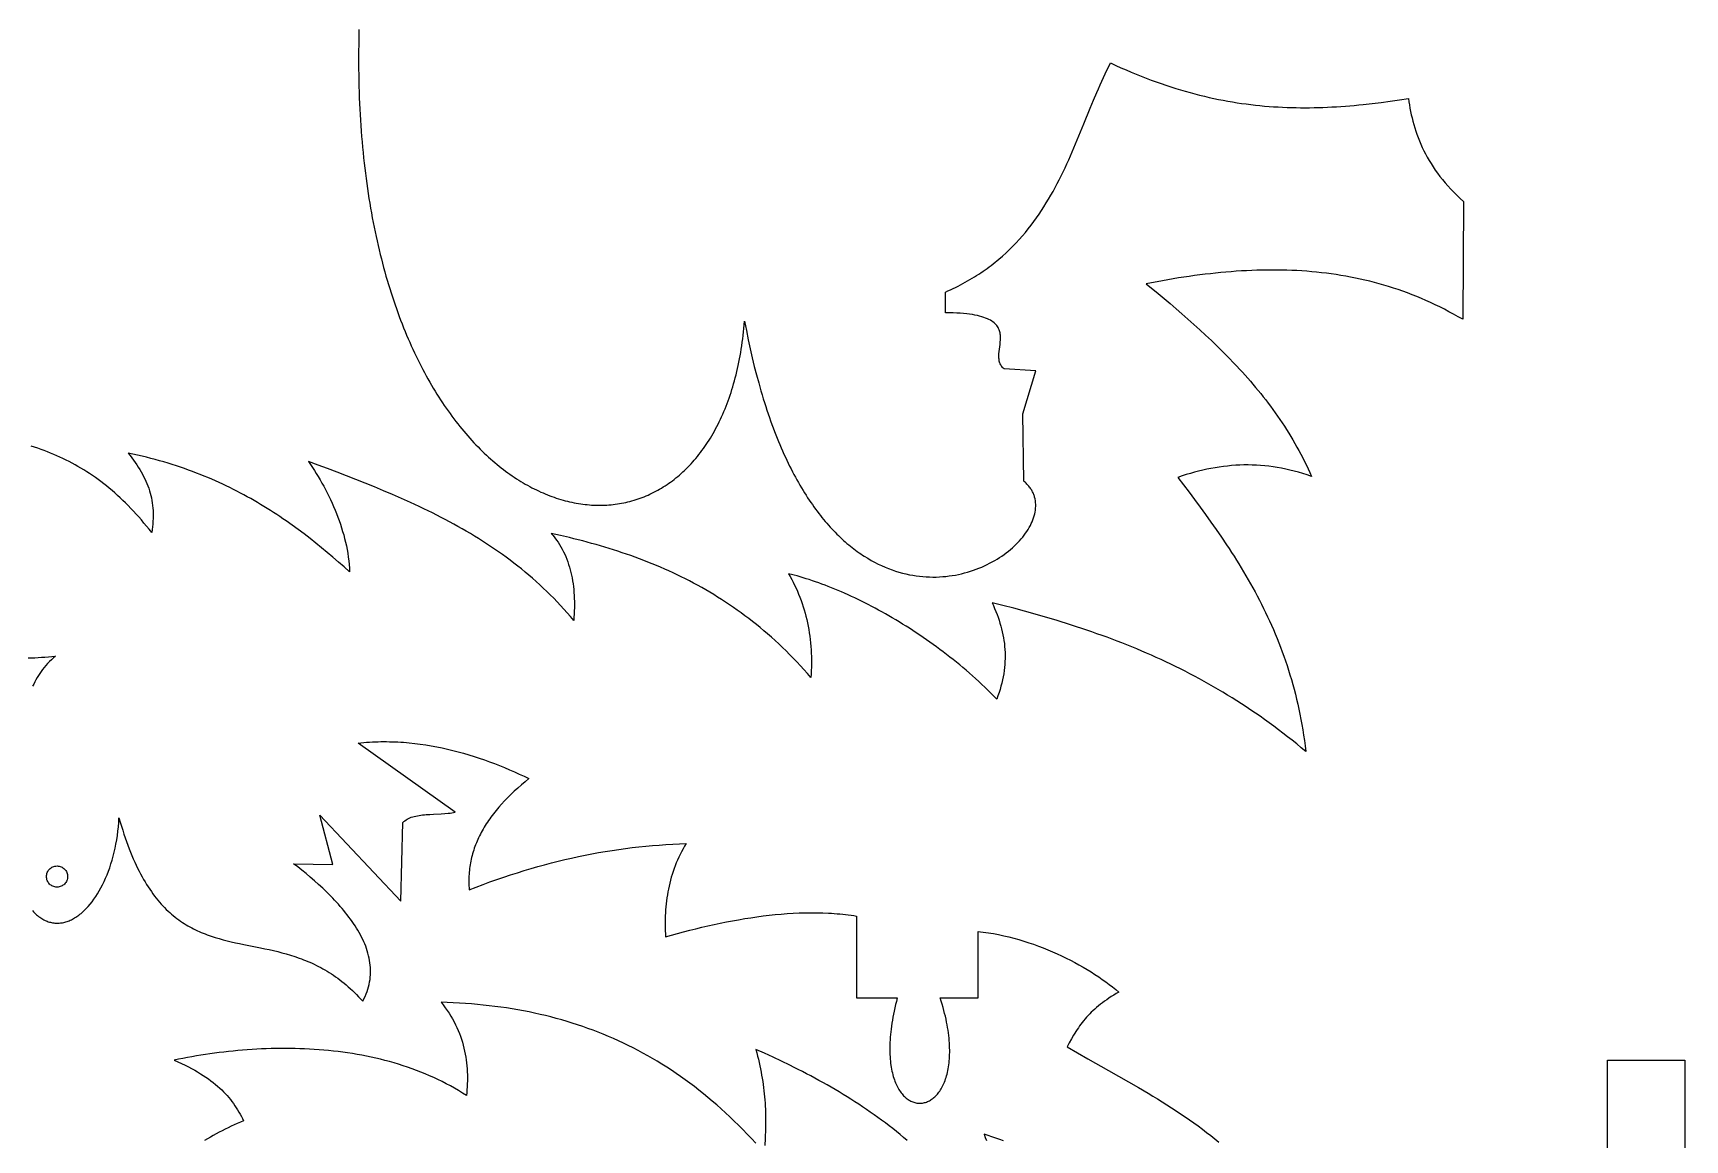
# Model space of a CAD drawing. Extents: x 2 to 372, y 3 to 246.
# Drawn here: x 192.9 to 278.8, y 122.2 to 179.8 of the extents above; entities that cross this region are included whole.
import ezdxf

# ---------------------------------------------------------------- set-up
doc = ezdxf.new("R2010")
doc.units = 0
doc.layers.add('Default_Layer', color=1, linetype='CONTINUOUS')
doc.layers.add('Vetor', color=1, linetype='CONTINUOUS')

msp = doc.modelspace()

# ---------------------------------------------------------------- linework, layer by layer
at = {"layer": 'Default_Layer'}
msp.add_lwpolyline([(193.566, 135.942), (193.568, 135.999), (193.577, 136.053), (193.59, 136.106), (193.609, 136.156), (193.632, 136.205), (193.66, 136.25), (193.691, 136.292), (193.727, 136.331), (193.766, 136.367), (193.808, 136.398), (193.853, 136.426), (193.902, 136.449), (193.952, 136.468), (194.005, 136.481), (194.059, 136.49), (194.116, 136.492), (194.172, 136.49), (194.226, 136.481), (194.279, 136.468), (194.33, 136.449), (194.378, 136.426), (194.423, 136.398), (194.466, 136.367), (194.505, 136.331), (194.54, 136.292), (194.572, 136.25), (194.599, 136.205), (194.622, 136.156), (194.641, 136.106), (194.654, 136.053), (194.663, 135.999), (194.666, 135.942), (194.663, 135.886), (194.654, 135.832), (194.641, 135.779), (194.622, 135.728), (194.599, 135.68), (194.572, 135.635), (194.54, 135.593), (194.505, 135.553), (194.466, 135.518), (194.423, 135.486), (194.378, 135.459), (194.33, 135.436), (194.279, 135.417), (194.226, 135.404), (194.172, 135.395), (194.116, 135.392), (194.059, 135.395), (194.005, 135.404), (193.952, 135.417), (193.902, 135.436), (193.853, 135.459), (193.808, 135.486), (193.766, 135.518), (193.727, 135.553), (193.691, 135.593), (193.66, 135.635), (193.632, 135.68), (193.609, 135.728), (193.59, 135.779), (193.577, 135.832), (193.568, 135.886), (193.566, 135.942)], close=True, dxfattribs=at)
at = {"layer": 'Vetor'}
for points in [[(209.814, 179.983), (209.812, 179.743), (209.808, 179.501), (209.803, 179.185), (209.799, 178.872), (209.797, 178.56), (209.797, 178.251), (209.799, 177.944), (209.802, 177.639), (209.808, 177.336), (209.815, 177.035), (209.823, 176.736), (209.834, 176.44), (209.846, 176.145), (209.859, 175.853), (209.875, 175.563), (209.892, 175.275), (209.91, 174.989), (209.931, 174.705), (209.953, 174.423), (209.976, 174.144), (210.001, 173.866), (210.028, 173.591), (210.056, 173.317), (210.085, 173.046), (210.116, 172.777), (210.149, 172.51), (210.183, 172.245), (210.219, 171.982), (210.256, 171.722), (210.295, 171.463), (210.335, 171.207), (210.376, 170.952), (210.419, 170.7), (210.463, 170.45), (210.509, 170.202), (210.556, 169.956), (210.604, 169.712), (210.654, 169.47), (210.705, 169.23), (210.757, 168.993), (210.811, 168.757), (210.866, 168.523), (210.922, 168.292), (210.979, 168.063), (211.038, 167.835), (211.098, 167.61), (211.159, 167.387), (211.221, 167.166), (211.285, 166.947), (211.35, 166.73), (211.416, 166.516), (211.483, 166.303), (211.551, 166.092), (211.62, 165.884), (211.691, 165.677), (211.762, 165.473), (211.835, 165.27), (211.908, 165.07), (211.983, 164.872), (212.059, 164.676), (212.136, 164.481), (212.214, 164.289), (212.292, 164.099), (212.372, 163.911), (212.453, 163.725), (212.535, 163.542), (212.618, 163.36), (212.701, 163.18), (212.786, 163.002), (212.871, 162.827), (212.958, 162.653), (213.045, 162.482), (213.133, 162.312), (213.222, 162.145), (213.312, 161.979), (213.403, 161.816), (213.494, 161.654), (213.587, 161.495), (213.68, 161.338), (213.774, 161.183), (213.868, 161.029), (213.964, 160.878), (214.06, 160.729), (214.156, 160.582), (214.254, 160.437), (214.352, 160.294), (214.451, 160.153), (214.551, 160.014), (214.651, 159.877), (214.752, 159.742), (214.853, 159.609), (214.955, 159.478), (215.058, 159.35), (215.161, 159.223), (215.265, 159.098), (215.369, 158.975), (215.474, 158.854), (215.58, 158.736), (215.686, 158.619), (215.792, 158.504), (215.899, 158.391), (216.007, 158.281), (216.115, 158.172), (216.223, 158.065), (216.332, 157.961), (216.441, 157.858), (216.551, 157.757), (216.661, 157.658), (216.771, 157.562), (216.882, 157.467), (216.993, 157.374), (217.105, 157.284), (217.216, 157.195), (217.329, 157.108), (217.441, 157.024), (217.554, 156.941), (217.667, 156.86), (217.78, 156.781), (217.893, 156.705), (218.007, 156.63), (218.121, 156.557), (218.235, 156.486), (218.35, 156.418), (218.464, 156.351), (218.579, 156.286), (218.694, 156.223), (218.809, 156.162), (218.924, 156.103), (219.039, 156.046), (219.154, 155.991), (219.27, 155.938), (219.385, 155.887), (219.5, 155.838), (219.616, 155.791), (219.732, 155.746), (219.847, 155.703), (219.963, 155.662), (220.078, 155.623), (220.194, 155.586), (220.309, 155.55), (220.425, 155.517), (220.54, 155.486), (220.656, 155.456), (220.771, 155.429), (220.886, 155.403), (221.001, 155.38), (221.116, 155.358), (221.231, 155.339), (221.345, 155.321), (221.46, 155.305), (221.574, 155.292), (221.688, 155.28), (221.802, 155.27), (221.915, 155.262), (222.028, 155.256), (222.142, 155.252), (222.254, 155.25), (222.367, 155.25), (222.479, 155.252), (222.591, 155.255), (222.703, 155.261), (222.814, 155.269), (222.925, 155.278), (223.035, 155.29), (223.145, 155.303), (223.255, 155.318), (223.365, 155.336), (223.474, 155.355), (223.582, 155.376), (223.69, 155.399), (223.798, 155.424), (223.905, 155.451), (224.012, 155.48), (224.118, 155.51), (224.223, 155.543), (224.328, 155.578), (224.433, 155.614), (224.537, 155.652), (224.641, 155.693), (224.743, 155.735), (224.846, 155.779), (224.947, 155.825), (225.048, 155.873), (225.149, 155.923), (225.249, 155.975), (225.348, 156.028), (225.446, 156.084), (225.544, 156.142), (225.641, 156.201), (225.737, 156.262), (225.833, 156.325), (225.928, 156.391), (226.022, 156.458), (226.115, 156.526), (226.208, 156.597), (226.3, 156.67), (226.391, 156.745), (226.481, 156.821), (226.57, 156.899), (226.658, 156.98), (226.746, 157.062), (226.833, 157.146), (226.918, 157.232), (227.003, 157.319), (227.087, 157.409), (227.17, 157.501), (227.253, 157.594), (227.334, 157.689), (227.414, 157.787), (227.493, 157.886), (227.571, 157.987), (227.648, 158.089), (227.725, 158.194), (227.8, 158.301), (227.874, 158.409), (227.947, 158.519), (228.019, 158.631), (228.089, 158.745), (228.159, 158.861), (228.228, 158.979), (228.295, 159.099), (228.361, 159.22), (228.426, 159.344), (228.49, 159.469), (228.553, 159.596), (228.615, 159.725), (228.675, 159.856), (228.734, 159.988), (228.792, 160.123), (228.849, 160.259), (228.904, 160.397), (228.958, 160.537), (229.011, 160.679), (229.062, 160.823), (229.112, 160.968), (229.161, 161.116), (229.209, 161.265), (229.255, 161.416), (229.299, 161.569), (229.343, 161.724), (229.385, 161.88), (229.425, 162.039), (229.464, 162.199), (229.502, 162.361), (229.538, 162.525), (229.572, 162.691), (229.606, 162.859), (229.637, 163.028), (229.667, 163.199), (229.696, 163.372), (229.723, 163.547), (229.749, 163.724), (229.773, 163.903), (229.795, 164.083), (229.816, 164.265), (229.835, 164.449), (229.852, 164.635), (229.868, 164.823), (229.962, 164.33), (230.059, 163.849), (230.161, 163.379), (230.265, 162.92), (230.373, 162.472), (230.485, 162.035), (230.6, 161.608), (230.718, 161.192), (230.778, 160.988), (230.839, 160.787), (230.901, 160.588), (230.964, 160.392), (231.027, 160.198), (231.091, 160.007), (231.156, 159.819), (231.222, 159.633), (231.288, 159.449), (231.355, 159.268), (231.423, 159.09), (231.491, 158.914), (231.56, 158.74), (231.629, 158.569), (231.7, 158.401), (231.771, 158.234), (231.842, 158.071), (231.914, 157.909), (231.987, 157.75), (232.061, 157.594), (232.135, 157.439), (232.209, 157.288), (232.284, 157.138), (232.36, 156.991), (232.436, 156.846), (232.513, 156.703), (232.59, 156.563), (232.668, 156.425), (232.746, 156.289), (232.825, 156.155), (232.905, 156.024), (232.984, 155.895), (233.065, 155.768), (233.145, 155.643), (233.226, 155.52), (233.308, 155.4), (233.39, 155.281), (233.472, 155.165), (233.555, 155.051), (233.638, 154.939), (233.722, 154.829), (233.806, 154.721), (233.89, 154.616), (233.975, 154.512), (234.06, 154.41), (234.145, 154.31), (234.231, 154.213), (234.317, 154.117), (234.403, 154.023), (234.49, 153.932), (234.577, 153.842), (234.664, 153.754), (234.752, 153.668), (234.839, 153.584), (234.927, 153.502), (235.015, 153.422), (235.104, 153.344), (235.192, 153.267), (235.281, 153.193), (235.37, 153.12), (235.459, 153.049), (235.548, 152.98), (235.638, 152.912), (235.727, 152.847), (235.817, 152.783), (235.907, 152.721), (235.997, 152.661), (236.087, 152.602), (236.268, 152.49), (236.448, 152.384), (236.63, 152.286), (236.811, 152.193), (236.992, 152.108), (237.173, 152.028), (237.354, 151.955), (237.535, 151.888), (237.716, 151.826), (237.896, 151.771), (238.076, 151.721), (238.256, 151.677), (238.435, 151.639), (238.613, 151.606), (238.79, 151.578), (238.967, 151.556), (239.142, 151.538), (239.317, 151.526), (239.491, 151.519), (239.663, 151.516), (239.834, 151.518), (240.004, 151.525), (240.173, 151.536), (240.34, 151.551), (240.505, 151.571), (240.669, 151.594), (240.831, 151.622), (240.991, 151.654), (241.149, 151.69), (241.306, 151.729), (241.46, 151.772), (241.612, 151.818), (241.762, 151.868), (241.91, 151.921), (242.055, 151.977), (242.198, 152.036), (242.338, 152.098), (242.476, 152.163), (242.61, 152.231), (242.742, 152.301), (242.872, 152.374), (242.998, 152.45), (243.121, 152.527), (243.241, 152.607), (243.358, 152.689), (243.472, 152.773), (243.582, 152.858), (243.689, 152.946), (243.792, 153.035), (243.892, 153.126), (243.988, 153.218), (244.08, 153.311), (244.168, 153.406), (244.253, 153.502), (244.333, 153.598), (244.409, 153.696), (244.481, 153.794), (244.549, 153.893), (244.613, 153.993), (244.672, 154.093), (244.726, 154.194), (244.776, 154.295), (244.822, 154.395), (244.862, 154.496), (244.898, 154.597), (244.929, 154.698), (244.955, 154.798), (244.975, 154.898), (244.991, 154.997), (245.001, 155.096), (245.006, 155.194), (245.006, 155.292), (245, 155.388), (244.988, 155.483), (244.971, 155.577), (244.948, 155.67), (244.935, 155.716), (244.92, 155.761), (244.903, 155.807), (244.885, 155.851), (244.865, 155.896), (244.844, 155.94), (244.822, 155.983), (244.798, 156.026), (244.772, 156.069), (244.745, 156.111), (244.716, 156.153), (244.686, 156.194), (244.654, 156.235), (244.621, 156.275), (244.586, 156.315), (244.549, 156.354), (244.511, 156.392), (244.471, 156.43), (244.429, 156.468), (244.386, 156.505), (244.338, 160.007), (245.017, 162.245), (243.367, 162.342), (243.321, 162.38), (243.28, 162.42), (243.244, 162.462), (243.212, 162.506), (243.185, 162.551), (243.161, 162.597), (243.142, 162.646), (243.126, 162.695), (243.113, 162.746), (243.103, 162.798), (243.097, 162.851), (243.092, 162.905), (243.09, 162.96), (243.09, 163.016), (243.092, 163.073), (243.096, 163.131), (243.107, 163.248), (243.121, 163.368), (243.151, 163.611), (243.164, 163.732), (243.172, 163.854), (243.173, 163.914), (243.173, 163.975), (243.171, 164.034), (243.166, 164.093), (243.159, 164.152), (243.149, 164.21), (243.136, 164.267), (243.119, 164.324), (243.099, 164.379), (243.076, 164.434), (243.048, 164.487), (243.015, 164.54), (242.978, 164.591), (242.937, 164.641), (242.89, 164.69), (242.838, 164.737), (242.781, 164.782), (242.717, 164.827), (242.648, 164.869), (242.572, 164.91), (242.49, 164.949), (242.401, 164.986), (242.305, 165.021), (242.202, 165.054), (242.091, 165.084), (241.973, 165.113), (241.846, 165.139), (241.712, 165.163), (241.568, 165.185), (241.417, 165.204), (241.256, 165.22), (241.085, 165.234), (240.906, 165.245), (240.716, 165.253), (240.517, 165.259), (240.308, 165.261), (240.308, 166.331), (240.443, 166.391), (240.577, 166.453), (240.709, 166.516), (240.839, 166.579), (240.967, 166.644), (241.094, 166.71), (241.219, 166.776), (241.342, 166.844), (241.463, 166.912), (241.583, 166.982), (241.7, 167.052), (241.817, 167.123), (241.931, 167.195), (242.044, 167.268), (242.156, 167.342), (242.265, 167.417), (242.373, 167.492), (242.48, 167.569), (242.585, 167.646), (242.689, 167.724), (242.791, 167.803), (242.891, 167.883), (242.99, 167.963), (243.088, 168.044), (243.279, 168.209), (243.464, 168.376), (243.644, 168.547), (243.819, 168.719), (243.988, 168.895), (244.153, 169.073), (244.313, 169.253), (244.468, 169.436), (244.618, 169.621), (244.764, 169.808), (244.906, 169.997), (245.044, 170.188), (245.178, 170.381), (245.308, 170.575), (245.434, 170.771), (245.557, 170.969), (245.677, 171.168), (245.793, 171.368), (245.906, 171.569), (246.017, 171.772), (246.124, 171.976), (246.229, 172.18), (246.332, 172.385), (246.432, 172.592), (246.53, 172.798), (246.626, 173.005), (246.721, 173.213), (246.813, 173.421), (246.993, 173.837), (247.169, 174.254), (247.34, 174.669), (247.509, 175.084), (247.843, 175.904), (248.01, 176.309), (248.18, 176.71), (248.266, 176.908), (248.353, 177.105), (248.44, 177.3), (248.53, 177.493), (248.62, 177.685), (248.712, 177.875), (248.806, 178.063), (248.902, 178.249), (249.17, 178.124), (249.437, 178.003), (249.703, 177.886), (249.967, 177.773), (250.23, 177.664), (250.491, 177.559), (250.751, 177.457), (251.009, 177.359), (251.266, 177.265), (251.522, 177.175), (251.777, 177.088), (252.031, 177.005), (252.283, 176.925), (252.534, 176.848), (252.784, 176.775), (253.034, 176.706), (253.282, 176.64), (253.529, 176.577), (253.775, 176.517), (254.02, 176.46), (254.264, 176.407), (254.508, 176.356), (254.75, 176.309), (254.992, 176.264), (255.233, 176.223), (255.473, 176.184), (255.713, 176.149), (255.952, 176.116), (256.19, 176.086), (256.428, 176.058), (256.665, 176.033), (256.901, 176.011), (257.137, 175.992), (257.373, 175.974), (257.608, 175.96), (257.843, 175.948), (258.077, 175.938), (258.311, 175.93), (258.545, 175.925), (258.779, 175.922), (259.012, 175.921), (259.245, 175.923), (259.478, 175.926), (259.711, 175.932), (259.944, 175.939), (260.176, 175.949), (260.409, 175.96), (260.641, 175.973), (260.874, 175.988), (261.107, 176.005), (261.34, 176.024), (261.573, 176.044), (261.806, 176.066), (262.039, 176.089), (262.506, 176.141), (262.975, 176.198), (263.445, 176.26), (263.917, 176.328), (264.391, 176.4), (264.413, 176.233), (264.439, 176.065), (264.468, 175.896), (264.5, 175.728), (264.535, 175.558), (264.574, 175.389), (264.617, 175.219), (264.663, 175.049), (264.713, 174.879), (264.768, 174.709), (264.826, 174.538), (264.889, 174.368), (264.956, 174.198), (265.028, 174.028), (265.105, 173.858), (265.186, 173.688), (265.272, 173.519), (265.364, 173.35), (265.46, 173.181), (265.563, 173.013), (265.67, 172.846), (265.783, 172.679), (265.902, 172.512), (266.027, 172.346), (266.158, 172.181), (266.295, 172.017), (266.439, 171.853), (266.589, 171.69), (266.745, 171.529), (266.909, 171.368), (267.079, 171.208), (267.256, 171.05), (267.207, 164.92), (266.97, 165.056), (266.733, 165.189), (266.495, 165.316), (266.257, 165.44), (266.018, 165.56), (265.779, 165.676), (265.539, 165.788), (265.299, 165.896), (265.058, 165.999), (264.817, 166.099), (264.575, 166.196), (264.333, 166.288), (264.09, 166.377), (263.847, 166.462), (263.603, 166.543), (263.358, 166.621), (263.113, 166.694), (262.867, 166.765), (262.621, 166.832), (262.374, 166.895), (262.127, 166.955), (261.878, 167.011), (261.63, 167.064), (261.38, 167.114), (261.13, 167.16), (260.879, 167.203), (260.628, 167.243), (260.375, 167.28), (260.122, 167.313), (259.869, 167.344), (259.614, 167.371), (259.359, 167.395), (259.103, 167.416), (258.847, 167.434), (258.589, 167.449), (258.331, 167.462), (258.072, 167.471), (257.813, 167.477), (257.552, 167.481), (257.291, 167.482), (257.028, 167.48), (256.765, 167.476), (256.502, 167.469), (256.237, 167.459), (255.971, 167.447), (255.705, 167.432), (255.437, 167.414), (255.169, 167.394), (254.9, 167.372), (254.63, 167.347), (254.359, 167.32), (254.087, 167.291), (253.814, 167.259), (253.54, 167.225), (253.265, 167.189), (252.99, 167.15), (252.713, 167.11), (252.435, 167.067), (252.156, 167.022), (251.876, 166.975), (251.596, 166.927), (251.314, 166.876), (251.031, 166.823), (250.747, 166.769), (251.368, 166.256), (251.679, 165.996), (251.99, 165.734), (252.302, 165.468), (252.612, 165.2), (252.922, 164.928), (253.23, 164.653), (253.537, 164.375), (253.841, 164.094), (254.144, 163.809), (254.443, 163.52), (254.74, 163.227), (255.033, 162.93), (255.323, 162.629), (255.466, 162.477), (255.608, 162.324), (255.75, 162.169), (255.89, 162.014), (256.028, 161.858), (256.166, 161.7), (256.302, 161.541), (256.437, 161.381), (256.571, 161.22), (256.703, 161.057), (256.834, 160.893), (256.963, 160.729), (257.091, 160.562), (257.217, 160.395), (257.341, 160.226), (257.464, 160.056), (257.585, 159.884), (257.705, 159.711), (257.822, 159.537), (257.938, 159.362), (258.052, 159.185), (258.164, 159.006), (258.274, 158.826), (258.382, 158.645), (258.488, 158.462), (258.591, 158.278), (258.693, 158.092), (258.793, 157.905), (258.89, 157.716), (258.985, 157.525), (259.078, 157.333), (259.168, 157.14), (259.256, 156.945), (259.341, 156.748), (259.116, 156.826), (258.891, 156.898), (258.668, 156.964), (258.445, 157.025), (258.224, 157.081), (258.003, 157.131), (257.783, 157.175), (257.564, 157.215), (257.346, 157.249), (257.128, 157.277), (256.911, 157.301), (256.695, 157.32), (256.479, 157.333), (256.263, 157.342), (256.048, 157.345), (255.833, 157.344), (255.619, 157.338), (255.404, 157.327), (255.19, 157.311), (254.976, 157.29), (254.762, 157.265), (254.548, 157.236), (254.334, 157.201), (254.12, 157.163), (253.906, 157.12), (253.691, 157.072), (253.477, 157.021), (253.262, 156.965), (253.046, 156.905), (252.831, 156.84), (252.614, 156.772), (252.398, 156.699), (252.691, 156.313), (252.982, 155.928), (253.27, 155.542), (253.556, 155.155), (253.838, 154.767), (254.117, 154.378), (254.391, 153.987), (254.662, 153.594), (254.928, 153.199), (255.059, 153), (255.189, 152.8), (255.317, 152.599), (255.444, 152.398), (255.57, 152.195), (255.695, 151.991), (255.818, 151.787), (255.939, 151.581), (256.059, 151.374), (256.177, 151.166), (256.294, 150.957), (256.409, 150.746), (256.523, 150.534), (256.634, 150.321), (256.744, 150.106), (256.852, 149.889), (256.958, 149.671), (257.063, 149.452), (257.165, 149.231), (257.265, 149.008), (257.364, 148.783), (257.46, 148.556), (257.554, 148.328), (257.646, 148.098), (257.736, 147.866), (257.824, 147.631), (257.909, 147.395), (257.992, 147.157), (258.073, 146.916), (258.152, 146.673), (258.228, 146.428), (258.301, 146.181), (258.372, 145.931), (258.441, 145.679), (258.506, 145.424), (258.57, 145.167), (258.63, 144.907), (258.688, 144.645), (258.744, 144.38), (258.796, 144.112), (258.846, 143.842), (258.892, 143.569), (258.936, 143.292), (258.977, 143.013), (259.015, 142.731), (259.05, 142.446), (258.813, 142.643), (258.576, 142.837), (258.339, 143.027), (258.101, 143.214), (257.863, 143.398), (257.625, 143.579), (257.387, 143.757), (257.148, 143.932), (256.909, 144.104), (256.669, 144.273), (256.429, 144.439), (256.189, 144.602), (255.949, 144.763), (255.707, 144.921), (255.466, 145.076), (255.224, 145.228), (254.981, 145.378), (254.738, 145.525), (254.495, 145.67), (254.251, 145.812), (254.006, 145.951), (253.761, 146.089), (253.515, 146.223), (253.269, 146.356), (253.022, 146.486), (252.775, 146.614), (252.526, 146.739), (252.277, 146.863), (252.028, 146.984), (251.778, 147.103), (251.527, 147.22), (251.275, 147.335), (251.023, 147.448), (250.769, 147.559), (250.515, 147.668), (250.261, 147.776), (250.005, 147.881), (249.748, 147.985), (249.491, 148.087), (249.233, 148.187), (248.974, 148.285), (248.714, 148.382), (248.453, 148.477), (248.192, 148.571), (247.929, 148.663), (247.665, 148.754), (247.401, 148.843), (247.135, 148.931), (246.868, 149.018), (246.601, 149.103), (246.332, 149.187), (246.062, 149.27), (245.519, 149.432), (244.972, 149.589), (244.42, 149.742), (243.863, 149.892), (243.302, 150.038), (242.735, 150.181), (242.805, 150.029), (242.871, 149.877), (242.934, 149.726), (242.993, 149.574), (243.048, 149.423), (243.1, 149.272), (243.148, 149.121), (243.192, 148.969), (243.232, 148.818), (243.269, 148.666), (243.301, 148.514), (243.33, 148.362), (243.354, 148.209), (243.375, 148.056), (243.391, 147.903), (243.403, 147.749), (243.411, 147.594), (243.414, 147.439), (243.413, 147.283), (243.408, 147.126), (243.398, 146.969), (243.383, 146.811), (243.364, 146.652), (243.341, 146.491), (243.312, 146.33), (243.279, 146.168), (243.241, 146.005), (243.199, 145.841), (243.151, 145.675), (243.098, 145.508), (243.041, 145.34), (242.978, 145.17), (242.826, 145.326), (242.673, 145.481), (242.517, 145.634), (242.361, 145.786), (242.202, 145.936), (242.042, 146.085), (241.881, 146.232), (241.718, 146.378), (241.554, 146.523), (241.389, 146.666), (241.222, 146.807), (241.055, 146.947), (240.886, 147.085), (240.716, 147.222), (240.545, 147.357), (240.374, 147.491), (240.201, 147.623), (240.028, 147.753), (239.853, 147.882), (239.679, 148.009), (239.503, 148.134), (239.327, 148.258), (239.15, 148.38), (238.973, 148.5), (238.796, 148.618), (238.618, 148.735), (238.44, 148.85), (238.261, 148.963), (238.083, 149.074), (237.904, 149.183), (237.725, 149.291), (237.546, 149.396), (237.367, 149.5), (237.188, 149.602), (237.01, 149.702), (236.832, 149.8), (236.653, 149.896), (236.476, 149.99), (236.298, 150.082), (236.121, 150.172), (235.945, 150.26), (235.769, 150.346), (235.593, 150.43), (235.419, 150.512), (235.245, 150.592), (235.071, 150.67), (234.899, 150.745), (234.728, 150.819), (234.557, 150.89), (234.387, 150.959), (234.219, 151.026), (234.052, 151.091), (233.885, 151.153), (233.72, 151.213), (233.557, 151.271), (233.394, 151.327), (233.233, 151.38), (233.074, 151.431), (232.916, 151.48), (232.759, 151.527), (232.605, 151.571), (232.451, 151.613), (232.3, 151.652), (232.15, 151.689), (232.235, 151.542), (232.317, 151.393), (232.396, 151.242), (232.471, 151.09), (232.544, 150.935), (232.613, 150.779), (232.679, 150.621), (232.742, 150.462), (232.802, 150.301), (232.859, 150.139), (232.912, 149.975), (232.963, 149.809), (233.01, 149.643), (233.055, 149.475), (233.096, 149.305), (233.134, 149.135), (233.168, 148.963), (233.2, 148.791), (233.229, 148.617), (233.254, 148.442), (233.277, 148.267), (233.296, 148.09), (233.312, 147.913), (233.325, 147.735), (233.335, 147.556), (233.341, 147.377), (233.345, 147.197), (233.345, 147.016), (233.343, 146.835), (233.337, 146.653), (233.328, 146.471), (233.316, 146.289), (233.134, 146.498), (232.951, 146.703), (232.767, 146.904), (232.582, 147.102), (232.396, 147.296), (232.209, 147.486), (232.021, 147.673), (231.832, 147.856), (231.641, 148.036), (231.45, 148.212), (231.258, 148.386), (231.065, 148.555), (230.871, 148.722), (230.676, 148.885), (230.48, 149.045), (230.283, 149.202), (230.085, 149.355), (229.886, 149.506), (229.686, 149.654), (229.485, 149.798), (229.283, 149.94), (229.08, 150.078), (228.877, 150.214), (228.672, 150.347), (228.467, 150.477), (228.26, 150.604), (228.053, 150.729), (227.845, 150.85), (227.636, 150.97), (227.426, 151.086), (227.215, 151.2), (227.004, 151.312), (226.791, 151.421), (226.578, 151.527), (226.364, 151.631), (226.149, 151.733), (225.933, 151.832), (225.716, 151.93), (225.499, 152.024), (225.28, 152.117), (225.061, 152.207), (224.842, 152.296), (224.621, 152.382), (224.4, 152.466), (224.177, 152.548), (223.954, 152.629), (223.731, 152.707), (223.506, 152.783), (223.281, 152.858), (223.055, 152.93), (222.828, 153.001), (222.601, 153.071), (222.373, 153.138), (222.144, 153.204), (221.914, 153.268), (221.684, 153.331), (221.453, 153.392), (221.221, 153.452), (220.989, 153.51), (220.756, 153.567), (220.288, 153.676), (219.818, 153.781), (219.911, 153.67), (220, 153.557), (220.085, 153.442), (220.166, 153.325), (220.243, 153.205), (220.316, 153.084), (220.385, 152.96), (220.45, 152.834), (220.512, 152.706), (220.569, 152.576), (220.623, 152.445), (220.673, 152.311), (220.719, 152.175), (220.762, 152.037), (220.801, 151.897), (220.837, 151.756), (220.87, 151.612), (220.899, 151.467), (220.925, 151.32), (220.947, 151.171), (220.966, 151.02), (220.983, 150.868), (220.996, 150.714), (221.006, 150.559), (221.013, 150.401), (221.017, 150.242), (221.018, 150.082), (221.016, 149.92), (221.012, 149.756), (221.005, 149.591), (220.995, 149.425), (220.983, 149.257), (220.814, 149.457), (220.644, 149.654), (220.471, 149.848), (220.297, 150.038), (220.121, 150.226), (219.943, 150.41), (219.763, 150.591), (219.582, 150.769), (219.398, 150.944), (219.213, 151.116), (219.027, 151.285), (218.838, 151.452), (218.648, 151.615), (218.456, 151.776), (218.263, 151.935), (218.068, 152.09), (217.871, 152.243), (217.673, 152.394), (217.473, 152.542), (217.272, 152.687), (217.069, 152.831), (216.865, 152.972), (216.659, 153.11), (216.452, 153.247), (216.243, 153.381), (216.033, 153.514), (215.821, 153.644), (215.609, 153.772), (215.394, 153.899), (215.179, 154.023), (214.962, 154.146), (214.743, 154.267), (214.524, 154.386), (214.303, 154.504), (214.081, 154.62), (213.858, 154.734), (213.633, 154.847), (213.408, 154.959), (213.181, 155.069), (212.953, 155.178), (212.724, 155.285), (212.494, 155.391), (212.031, 155.6), (211.563, 155.805), (211.091, 156.006), (210.616, 156.204), (210.137, 156.398), (209.654, 156.59), (209.168, 156.78), (208.679, 156.968), (208.186, 157.155), (207.691, 157.341), (207.193, 157.526), (207.296, 157.373), (207.398, 157.217), (207.498, 157.059), (207.598, 156.898), (207.696, 156.736), (207.792, 156.571), (207.887, 156.404), (207.98, 156.235), (208.071, 156.064), (208.16, 155.891), (208.247, 155.717), (208.331, 155.54), (208.414, 155.363), (208.493, 155.183), (208.57, 155.002), (208.644, 154.82), (208.715, 154.637), (208.783, 154.452), (208.847, 154.266), (208.908, 154.08), (208.966, 153.892), (209.02, 153.703), (209.07, 153.514), (209.116, 153.324), (209.159, 153.133), (209.197, 152.942), (209.23, 152.75), (209.26, 152.557), (209.284, 152.365), (209.304, 152.172), (209.32, 151.979), (209.33, 151.786), (209.042, 152.042), (208.753, 152.295), (208.462, 152.546), (208.168, 152.794), (207.872, 153.039), (207.573, 153.281), (207.271, 153.519), (206.965, 153.755), (206.655, 153.986), (206.342, 154.214), (206.024, 154.439), (205.863, 154.549), (205.701, 154.659), (205.538, 154.767), (205.374, 154.875), (205.208, 154.981), (205.041, 155.086), (204.873, 155.19), (204.703, 155.293), (204.532, 155.395), (204.359, 155.495), (204.185, 155.595), (204.009, 155.693), (203.831, 155.79), (203.652, 155.885), (203.471, 155.98), (203.289, 156.073), (203.104, 156.164), (202.918, 156.254), (202.73, 156.343), (202.541, 156.431), (202.349, 156.517), (202.156, 156.602), (201.96, 156.685), (201.763, 156.767), (201.563, 156.847), (201.361, 156.926), (201.157, 157.003), (200.952, 157.079), (200.743, 157.153), (200.533, 157.225), (200.321, 157.296), (200.106, 157.366), (199.888, 157.433), (199.669, 157.499), (199.447, 157.563), (199.222, 157.626), (198.995, 157.687), (198.766, 157.746), (198.534, 157.803), (198.299, 157.859), (198.062, 157.912), (197.822, 157.964), (197.917, 157.84), (198.009, 157.716), (198.098, 157.593), (198.183, 157.471), (198.264, 157.349), (198.342, 157.228), (198.417, 157.106), (198.487, 156.985), (198.555, 156.864), (198.618, 156.742), (198.678, 156.621), (198.734, 156.499), (198.786, 156.377), (198.835, 156.254), (198.88, 156.13), (198.921, 156.006), (198.958, 155.881), (198.991, 155.755), (199.021, 155.628), (199.046, 155.499), (199.067, 155.37), (199.085, 155.239), (199.099, 155.106), (199.108, 154.972), (199.114, 154.837), (199.115, 154.699), (199.112, 154.559), (199.105, 154.418), (199.094, 154.274), (199.079, 154.128), (199.06, 153.98), (199.036, 153.829), (198.903, 153.998), (198.769, 154.164), (198.635, 154.326), (198.501, 154.485), (198.365, 154.64), (198.23, 154.792), (198.093, 154.941), (197.956, 155.086), (197.818, 155.228), (197.68, 155.367), (197.541, 155.503), (197.401, 155.635), (197.261, 155.765), (197.119, 155.891), (196.977, 156.014), (196.834, 156.134), (196.691, 156.252), (196.546, 156.366), (196.401, 156.477), (196.254, 156.586), (196.107, 156.692), (195.959, 156.794), (195.81, 156.895), (195.66, 156.992), (195.509, 157.087), (195.357, 157.179), (195.204, 157.268), (195.05, 157.355), (194.895, 157.44), (194.739, 157.522), (194.582, 157.601), (194.423, 157.678), (194.264, 157.753), (194.103, 157.825), (193.941, 157.895), (193.778, 157.963), (193.614, 158.028), (193.448, 158.091), (193.282, 158.152), (193.114, 158.211), (192.944, 158.268), (192.774, 158.323)], [(192.61, 147.308), (192.954, 147.323), (193.128, 147.332), (193.305, 147.342), (193.483, 147.354), (193.664, 147.369), (193.848, 147.387), (194.035, 147.408), (193.926, 147.313), (193.821, 147.216), (193.721, 147.118), (193.626, 147.019), (193.535, 146.918), (193.449, 146.816), (193.367, 146.712), (193.288, 146.607), (193.214, 146.501), (193.144, 146.393), (193.078, 146.284), (193.015, 146.174), (192.956, 146.063), (192.901, 145.951), (192.848, 145.838)], [(192.842, 134.168), (192.894, 134.112), (192.946, 134.058), (192.999, 134.007), (193.052, 133.958), (193.106, 133.912), (193.16, 133.869), (193.214, 133.828), (193.269, 133.79), (193.324, 133.755), (193.379, 133.722), (193.435, 133.691), (193.491, 133.663), (193.547, 133.638), (193.603, 133.615), (193.66, 133.595), (193.716, 133.577), (193.773, 133.561), (193.83, 133.548), (193.888, 133.537), (193.945, 133.528), (194.002, 133.522), (194.06, 133.519), (194.117, 133.517), (194.175, 133.518), (194.232, 133.521), (194.29, 133.526), (194.348, 133.534), (194.405, 133.543), (194.463, 133.555), (194.52, 133.569), (194.578, 133.585), (194.635, 133.604), (194.692, 133.624), (194.749, 133.647), (194.806, 133.671), (194.863, 133.698), (194.919, 133.726), (194.976, 133.757), (195.032, 133.79), (195.088, 133.824), (195.143, 133.861), (195.199, 133.899), (195.254, 133.94), (195.308, 133.982), (195.363, 134.026), (195.417, 134.072), (195.471, 134.12), (195.524, 134.169), (195.577, 134.221), (195.629, 134.274), (195.681, 134.329), (195.733, 134.386), (195.835, 134.504), (195.934, 134.629), (196.032, 134.761), (196.127, 134.899), (196.22, 135.043), (196.31, 135.194), (196.398, 135.35), (196.482, 135.512), (196.564, 135.679), (196.642, 135.852), (196.717, 136.031), (196.788, 136.214), (196.856, 136.402), (196.92, 136.595), (196.98, 136.793), (197.037, 136.996), (197.089, 137.202), (197.136, 137.413), (197.179, 137.628), (197.218, 137.847), (197.252, 138.069), (197.281, 138.295), (197.305, 138.524), (197.323, 138.757), (197.337, 138.993), (197.399, 138.774), (197.463, 138.56), (197.528, 138.351), (197.594, 138.148), (197.66, 137.95), (197.728, 137.756), (197.797, 137.568), (197.866, 137.384), (197.937, 137.205), (198.009, 137.031), (198.081, 136.861), (198.154, 136.696), (198.229, 136.535), (198.304, 136.379), (198.38, 136.227), (198.457, 136.079), (198.534, 135.935), (198.613, 135.796), (198.693, 135.66), (198.773, 135.529), (198.854, 135.401), (198.936, 135.278), (199.019, 135.158), (199.102, 135.041), (199.186, 134.929), (199.271, 134.819), (199.357, 134.714), (199.444, 134.612), (199.531, 134.513), (199.619, 134.417), (199.708, 134.325), (199.797, 134.235), (199.887, 134.149), (199.978, 134.066), (200.069, 133.985), (200.161, 133.908), (200.254, 133.833), (200.347, 133.761), (200.441, 133.691), (200.536, 133.624), (200.631, 133.56), (200.727, 133.498), (200.823, 133.438), (200.92, 133.381), (201.018, 133.326), (201.116, 133.272), (201.215, 133.221), (201.314, 133.172), (201.413, 133.125), (201.514, 133.08), (201.614, 133.037), (201.715, 132.995), (201.817, 132.955), (201.919, 132.916), (202.022, 132.879), (202.125, 132.844), (202.332, 132.776), (202.541, 132.714), (202.751, 132.656), (202.963, 132.602), (203.176, 132.551), (203.391, 132.502), (203.607, 132.456), (203.824, 132.411), (204.261, 132.323), (204.701, 132.234), (204.922, 132.188), (205.144, 132.14), (205.367, 132.089), (205.59, 132.036), (205.813, 131.979), (206.036, 131.917), (206.26, 131.851), (206.484, 131.78), (206.708, 131.703), (206.82, 131.662), (206.932, 131.619), (207.043, 131.575), (207.155, 131.529), (207.267, 131.481), (207.379, 131.431), (207.49, 131.378), (207.602, 131.324), (207.713, 131.268), (207.824, 131.209), (207.935, 131.148), (208.046, 131.085), (208.157, 131.019), (208.268, 130.951), (208.379, 130.88), (208.489, 130.807), (208.599, 130.73), (208.709, 130.651), (208.819, 130.569), (208.928, 130.485), (209.038, 130.397), (209.147, 130.306), (209.256, 130.212), (209.364, 130.114), (209.472, 130.013), (209.58, 129.909), (209.688, 129.802), (209.796, 129.691), (209.903, 129.576), (210.009, 129.458), (210.075, 129.584), (210.135, 129.709), (210.189, 129.835), (210.237, 129.96), (210.279, 130.086), (210.315, 130.211), (210.346, 130.336), (210.371, 130.462), (210.391, 130.587), (210.405, 130.712), (210.414, 130.837), (210.419, 130.961), (210.418, 131.086), (210.413, 131.21), (210.403, 131.334), (210.388, 131.458), (210.369, 131.581), (210.345, 131.704), (210.317, 131.827), (210.285, 131.949), (210.249, 132.071), (210.209, 132.193), (210.165, 132.314), (210.117, 132.435), (210.066, 132.555), (210.011, 132.674), (209.953, 132.794), (209.891, 132.912), (209.827, 133.03), (209.759, 133.147), (209.688, 133.264), (209.615, 133.38), (209.539, 133.496), (209.46, 133.61), (209.378, 133.724), (209.294, 133.837), (209.208, 133.95), (209.12, 134.061), (209.03, 134.172), (208.937, 134.282), (208.843, 134.391), (208.747, 134.5), (208.649, 134.607), (208.55, 134.713), (208.45, 134.819), (208.348, 134.923), (208.245, 135.027), (208.141, 135.129), (207.93, 135.331), (207.715, 135.528), (207.499, 135.721), (207.282, 135.909), (207.064, 136.092), (206.846, 136.269), (206.63, 136.442), (206.416, 136.609), (208.456, 136.56), (207.776, 139.138), (212, 134.663), (212.097, 138.749), (212.122, 138.775), (212.148, 138.8), (212.175, 138.824), (212.203, 138.847), (212.262, 138.889), (212.326, 138.928), (212.392, 138.963), (212.463, 138.994), (212.536, 139.022), (212.613, 139.047), (212.693, 139.069), (212.775, 139.089), (212.859, 139.106), (212.946, 139.121), (213.035, 139.134), (213.125, 139.145), (213.218, 139.155), (213.311, 139.163), (213.501, 139.176), (213.694, 139.186), (214.082, 139.205), (214.273, 139.217), (214.46, 139.233), (214.552, 139.243), (214.642, 139.255), (214.73, 139.269), (214.816, 139.284), (209.767, 142.884), (209.916, 142.899), (210.066, 142.913), (210.215, 142.924), (210.364, 142.934), (210.513, 142.942), (210.662, 142.948), (210.811, 142.953), (210.959, 142.956), (211.107, 142.957), (211.254, 142.957), (211.402, 142.955), (211.549, 142.951), (211.696, 142.946), (211.842, 142.939), (211.989, 142.93), (212.134, 142.921), (212.28, 142.909), (212.425, 142.896), (212.715, 142.866), (213.003, 142.83), (213.29, 142.789), (213.576, 142.742), (213.86, 142.69), (214.142, 142.632), (214.423, 142.57), (214.702, 142.503), (214.98, 142.432), (215.255, 142.356), (215.529, 142.275), (215.801, 142.191), (216.071, 142.103), (216.339, 142.011), (216.605, 141.915), (216.869, 141.815), (217.13, 141.713), (217.39, 141.607), (217.647, 141.498), (217.902, 141.386), (218.154, 141.272), (218.404, 141.155), (218.652, 141.036), (218.453, 140.873), (218.26, 140.709), (218.074, 140.545), (217.893, 140.38), (217.719, 140.214), (217.551, 140.047), (217.389, 139.88), (217.233, 139.711), (217.084, 139.542), (216.942, 139.372), (216.806, 139.2), (216.676, 139.027), (216.614, 138.94), (216.553, 138.853), (216.494, 138.766), (216.437, 138.678), (216.381, 138.59), (216.327, 138.501), (216.275, 138.413), (216.224, 138.324), (216.176, 138.234), (216.128, 138.144), (216.083, 138.054), (216.039, 137.963), (215.997, 137.872), (215.957, 137.781), (215.919, 137.689), (215.882, 137.597), (215.847, 137.505), (215.814, 137.412), (215.783, 137.318), (215.753, 137.224), (215.725, 137.13), (215.699, 137.035), (215.675, 136.94), (215.652, 136.844), (215.632, 136.748), (215.613, 136.652), (215.596, 136.555), (215.581, 136.457), (215.568, 136.359), (215.556, 136.261), (215.547, 136.162), (215.539, 136.062), (215.533, 135.962), (215.529, 135.862), (215.527, 135.76), (215.527, 135.659), (215.528, 135.557), (215.532, 135.454), (215.537, 135.351), (215.545, 135.247), (215.906, 135.388), (216.266, 135.525), (216.625, 135.658), (216.984, 135.785), (217.341, 135.909), (217.697, 136.028), (218.053, 136.143), (218.408, 136.253), (218.762, 136.359), (219.115, 136.46), (219.468, 136.558), (219.821, 136.651), (220.172, 136.74), (220.524, 136.824), (220.875, 136.905), (221.225, 136.981), (221.576, 137.053), (221.926, 137.121), (222.276, 137.185), (222.626, 137.245), (222.975, 137.301), (223.325, 137.352), (223.675, 137.4), (224.025, 137.444), (224.375, 137.484), (224.725, 137.52), (225.075, 137.553), (225.426, 137.581), (225.777, 137.606), (226.129, 137.626), (226.481, 137.643), (226.833, 137.657), (226.747, 137.516), (226.665, 137.375), (226.587, 137.232), (226.513, 137.088), (226.443, 136.943), (226.376, 136.797), (226.314, 136.65), (226.255, 136.502), (226.199, 136.353), (226.147, 136.204), (226.099, 136.054), (226.054, 135.903), (226.012, 135.751), (225.974, 135.599), (225.938, 135.446), (225.906, 135.293), (225.877, 135.139), (225.851, 134.985), (225.828, 134.83), (225.807, 134.676), (225.79, 134.521), (225.775, 134.365), (225.762, 134.21), (225.753, 134.055), (225.746, 133.899), (225.741, 133.744), (225.739, 133.588), (225.739, 133.433), (225.741, 133.278), (225.745, 133.123), (225.752, 132.968), (225.76, 132.814), (226.072, 132.901), (226.384, 132.986), (226.698, 133.069), (227.013, 133.15), (227.329, 133.229), (227.646, 133.305), (227.964, 133.378), (228.282, 133.448), (228.601, 133.516), (228.92, 133.58), (229.238, 133.641), (229.557, 133.698), (229.876, 133.752), (230.194, 133.802), (230.512, 133.848), (230.829, 133.89), (231.146, 133.928), (231.461, 133.962), (231.776, 133.991), (232.089, 134.015), (232.4, 134.034), (232.71, 134.049), (233.019, 134.058), (233.325, 134.062), (233.63, 134.061), (233.932, 134.054), (234.232, 134.041), (234.381, 134.033), (234.529, 134.023), (234.677, 134.011), (234.824, 133.998), (234.971, 133.984), (235.116, 133.967), (235.261, 133.95), (235.406, 133.93), (235.549, 133.909), (235.692, 133.887), (235.692, 129.626), (237.807, 129.626), (237.761, 129.451), (237.718, 129.28), (237.679, 129.111), (237.642, 128.945), (237.609, 128.782), (237.578, 128.622), (237.55, 128.465), (237.525, 128.311), (237.503, 128.159), (237.483, 128.011), (237.466, 127.865), (237.451, 127.722), (237.439, 127.582), (237.43, 127.445), (237.423, 127.311), (237.418, 127.179), (237.416, 127.051), (237.416, 126.925), (237.418, 126.802), (237.422, 126.682), (237.429, 126.565), (237.437, 126.451), (237.448, 126.339), (237.46, 126.23), (237.475, 126.124), (237.491, 126.021), (237.51, 125.921), (237.53, 125.823), (237.551, 125.729), (237.575, 125.637), (237.6, 125.548), (237.627, 125.462), (237.655, 125.378), (237.685, 125.297), (237.716, 125.219), (237.748, 125.144), (237.782, 125.072), (237.817, 125.002), (237.854, 124.935), (237.891, 124.871), (237.93, 124.81), (237.97, 124.752), (238.011, 124.696), (238.053, 124.643), (238.096, 124.592), (238.139, 124.545), (238.184, 124.5), (238.229, 124.458), (238.276, 124.418), (238.322, 124.382), (238.37, 124.348), (238.418, 124.317), (238.466, 124.288), (238.516, 124.262), (238.565, 124.239), (238.615, 124.219), (238.665, 124.201), (238.716, 124.186), (238.767, 124.174), (238.818, 124.165), (238.869, 124.158), (238.92, 124.153), (238.972, 124.152), (239.023, 124.153), (239.074, 124.157), (239.125, 124.163), (239.177, 124.173), (239.227, 124.184), (239.278, 124.199), (239.328, 124.216), (239.378, 124.236), (239.428, 124.258), (239.477, 124.283), (239.526, 124.311), (239.574, 124.341), (239.621, 124.374), (239.668, 124.41), (239.714, 124.448), (239.76, 124.489), (239.804, 124.533), (239.848, 124.579), (239.891, 124.627), (239.933, 124.679), (239.974, 124.733), (240.014, 124.789), (240.053, 124.848), (240.091, 124.91), (240.127, 124.974), (240.162, 125.041), (240.196, 125.11), (240.229, 125.182), (240.26, 125.257), (240.29, 125.334), (240.318, 125.414), (240.345, 125.496), (240.37, 125.581), (240.394, 125.669), (240.416, 125.758), (240.436, 125.851), (240.455, 125.946), (240.471, 126.044), (240.486, 126.144), (240.499, 126.246), (240.509, 126.352), (240.518, 126.459), (240.525, 126.57), (240.529, 126.682), (240.532, 126.798), (240.532, 126.915), (240.529, 127.036), (240.525, 127.159), (240.518, 127.284), (240.509, 127.412), (240.497, 127.542), (240.483, 127.675), (240.466, 127.81), (240.446, 127.948), (240.424, 128.088), (240.399, 128.231), (240.372, 128.376), (240.341, 128.524), (240.308, 128.674), (240.271, 128.826), (240.232, 128.981), (240.19, 129.139), (240.144, 129.299), (240.096, 129.461), (240.044, 129.626), (242.006, 129.626), (242.006, 133.09), (242.14, 133.074), (242.275, 133.057), (242.409, 133.038), (242.543, 133.018), (242.677, 132.996), (242.81, 132.972), (243.076, 132.921), (243.341, 132.865), (243.604, 132.802), (243.866, 132.735), (244.126, 132.662), (244.384, 132.585), (244.64, 132.503), (244.893, 132.417), (245.144, 132.326), (245.392, 132.231), (245.637, 132.133), (245.878, 132.03), (246.117, 131.925), (246.352, 131.816), (246.583, 131.704), (246.811, 131.589), (247.034, 131.472), (247.254, 131.352), (247.468, 131.23), (247.678, 131.106), (247.884, 130.98), (248.084, 130.853), (248.279, 130.724), (248.469, 130.594), (248.654, 130.463), (248.832, 130.331), (249.005, 130.199), (249.171, 130.066), (249.332, 129.932), (249.195, 129.855), (249.064, 129.777), (248.937, 129.698), (248.815, 129.619), (248.697, 129.539), (248.583, 129.459), (248.474, 129.379), (248.369, 129.297), (248.267, 129.216), (248.169, 129.133), (248.074, 129.05), (247.983, 128.966), (247.896, 128.881), (247.811, 128.796), (247.729, 128.709), (247.65, 128.622), (247.573, 128.534), (247.499, 128.445), (247.427, 128.355), (247.358, 128.264), (247.29, 128.172), (247.224, 128.079), (247.16, 127.985), (247.097, 127.889), (247.036, 127.793), (246.976, 127.695), (246.86, 127.496), (246.746, 127.292), (246.634, 127.082), (247.181, 126.771), (247.723, 126.466), (248.79, 125.864), (249.315, 125.567), (249.832, 125.27), (250.343, 124.973), (250.846, 124.675), (251.094, 124.525), (251.34, 124.375), (251.584, 124.224), (251.826, 124.071), (252.065, 123.918), (252.303, 123.764), (252.537, 123.608), (252.77, 123.451), (252.999, 123.292), (253.226, 123.132), (253.451, 122.97), (253.673, 122.806), (253.892, 122.64), (254.108, 122.471), (254.321, 122.301), (254.531, 122.128)], [(230.448, 122.084), (230.227, 122.32), (230.005, 122.553), (229.781, 122.781), (229.557, 123.005), (229.332, 123.225), (229.106, 123.441), (228.879, 123.652), (228.65, 123.859), (228.421, 124.062), (228.19, 124.261), (227.958, 124.456), (227.725, 124.647), (227.491, 124.833), (227.256, 125.016), (227.019, 125.194), (226.781, 125.369), (226.542, 125.539), (226.302, 125.706), (226.06, 125.868), (225.817, 126.027), (225.572, 126.182), (225.326, 126.333), (225.079, 126.48), (224.83, 126.623), (224.579, 126.762), (224.328, 126.898), (224.074, 127.029), (223.82, 127.157), (223.563, 127.282), (223.305, 127.402), (223.046, 127.519), (222.784, 127.632), (222.522, 127.741), (222.257, 127.847), (221.991, 127.949), (221.723, 128.048), (221.453, 128.142), (221.182, 128.234), (220.909, 128.322), (220.634, 128.406), (220.357, 128.487), (220.078, 128.564), (219.798, 128.638), (219.515, 128.708), (219.231, 128.775), (218.945, 128.839), (218.657, 128.899), (218.367, 128.956), (218.074, 129.009), (217.78, 129.059), (217.484, 129.106), (217.186, 129.15), (216.885, 129.19), (216.583, 129.227), (216.278, 129.261), (215.971, 129.291), (215.662, 129.319), (215.351, 129.343), (215.038, 129.364), (214.722, 129.382), (214.404, 129.397), (214.084, 129.409), (214.197, 129.266), (214.304, 129.123), (214.407, 128.978), (214.503, 128.832), (214.594, 128.685), (214.681, 128.537), (214.762, 128.388), (214.838, 128.239), (214.909, 128.089), (214.975, 127.938), (215.036, 127.786), (215.093, 127.634), (215.145, 127.481), (215.193, 127.328), (215.237, 127.174), (215.276, 127.02), (215.311, 126.866), (215.342, 126.711), (215.369, 126.556), (215.392, 126.402), (215.412, 126.247), (215.427, 126.092), (215.439, 125.937), (215.448, 125.782), (215.453, 125.627), (215.455, 125.473), (215.453, 125.318), (215.449, 125.164), (215.441, 125.011), (215.431, 124.858), (215.418, 124.705), (215.402, 124.553), (215.197, 124.684), (214.99, 124.81), (214.781, 124.933), (214.57, 125.052), (214.356, 125.166), (214.14, 125.277), (213.922, 125.384), (213.702, 125.487), (213.48, 125.586), (213.256, 125.682), (213.03, 125.774), (212.803, 125.862), (212.574, 125.946), (212.343, 126.027), (212.111, 126.105), (211.877, 126.178), (211.642, 126.249), (211.405, 126.316), (211.167, 126.379), (210.928, 126.44), (210.688, 126.496), (210.447, 126.55), (210.204, 126.601), (209.961, 126.648), (209.717, 126.692), (209.472, 126.733), (209.226, 126.771), (208.979, 126.806), (208.732, 126.838), (208.485, 126.867), (208.236, 126.893), (207.988, 126.916), (207.739, 126.936), (207.49, 126.954), (207.24, 126.969), (206.991, 126.981), (206.741, 126.991), (206.491, 126.998), (206.242, 127.002), (205.992, 127.004), (205.743, 127.003), (205.494, 127), (205.245, 126.994), (204.996, 126.986), (204.748, 126.976), (204.501, 126.964), (204.254, 126.949), (204.008, 126.932), (203.762, 126.913), (203.517, 126.891), (203.274, 126.868), (203.031, 126.842), (202.789, 126.815), (202.548, 126.785), (202.308, 126.754), (202.069, 126.721), (201.832, 126.686), (201.595, 126.649), (201.361, 126.61), (201.127, 126.57), (200.895, 126.527), (200.665, 126.484), (200.437, 126.438), (200.21, 126.391), (200.404, 126.306), (200.59, 126.219), (200.77, 126.133), (200.944, 126.045), (201.111, 125.957), (201.272, 125.869), (201.426, 125.78), (201.575, 125.69), (201.718, 125.6), (201.855, 125.508), (201.987, 125.416), (202.114, 125.324), (202.236, 125.23), (202.353, 125.135), (202.465, 125.04), (202.573, 124.943), (202.676, 124.846), (202.775, 124.747), (202.87, 124.648), (202.961, 124.547), (203.049, 124.445), (203.133, 124.342), (203.213, 124.237), (203.291, 124.131), (203.365, 124.024), (203.437, 123.916), (203.506, 123.806), (203.572, 123.695), (203.637, 123.582), (203.699, 123.468), (203.759, 123.352), (203.817, 123.235), (203.653, 123.168), (203.49, 123.098), (203.329, 123.027), (203.169, 122.954), (203.01, 122.88), (202.853, 122.803), (202.697, 122.725), (202.543, 122.645), (202.39, 122.563), (202.238, 122.479), (202.087, 122.394), (201.938, 122.306), (201.79, 122.217)], [(238.324, 122.222), (238.138, 122.378), (237.951, 122.531), (237.762, 122.683), (237.572, 122.833), (237.381, 122.981), (237.188, 123.127), (236.994, 123.271), (236.799, 123.413), (236.602, 123.554), (236.405, 123.693), (236.206, 123.83), (236.006, 123.965), (235.804, 124.098), (235.602, 124.23), (235.398, 124.36), (235.194, 124.489), (234.988, 124.616), (234.781, 124.741), (234.573, 124.865), (234.364, 124.987), (234.154, 125.108), (233.944, 125.227), (233.732, 125.344), (233.519, 125.461), (233.305, 125.575), (233.091, 125.689), (232.875, 125.801), (232.659, 125.911), (232.442, 126.02), (232.224, 126.128), (231.786, 126.34), (231.345, 126.547), (230.901, 126.749), (230.455, 126.946), (230.5, 126.775), (230.544, 126.605), (230.584, 126.437), (230.623, 126.27), (230.659, 126.104), (230.693, 125.939), (230.725, 125.776), (230.755, 125.613), (230.783, 125.451), (230.808, 125.289), (230.832, 125.128), (230.853, 124.967), (230.872, 124.806), (230.89, 124.646), (230.905, 124.485), (230.919, 124.324), (230.93, 124.162), (230.94, 124), (230.947, 123.837), (230.953, 123.674), (230.957, 123.509), (230.959, 123.343), (230.96, 123.177), (230.958, 123.008), (230.955, 122.839), (230.951, 122.667), (230.944, 122.494), (230.936, 122.319), (230.915, 121.963)], [(274.669, 4.063), (274.735, 126.392), (278.755, 126.392), (278.766, 4.063)], [(243.339, 122.203), (243.138, 122.273), (242.936, 122.342), (242.732, 122.409), (242.525, 122.476), (242.317, 122.541), (242.382, 122.378), (242.442, 122.215)]]:
    msp.add_lwpolyline(points, dxfattribs=at)

doc.saveas('drawing.dxf')
